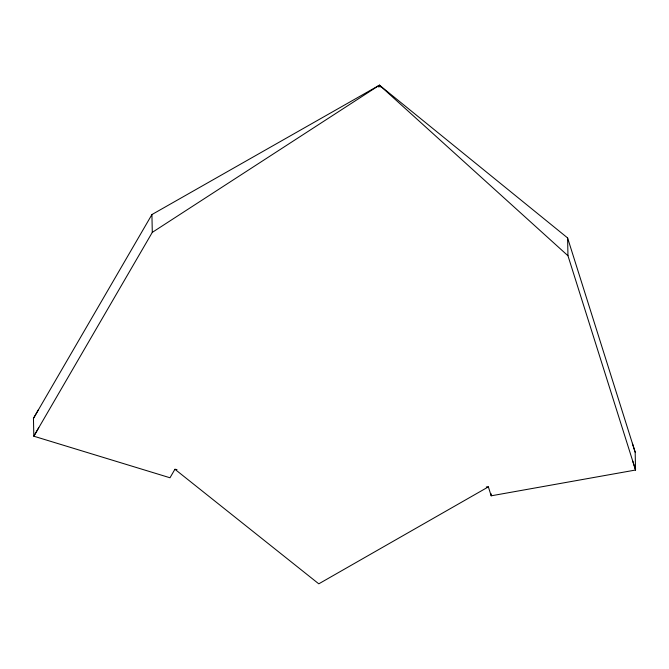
<?xml version="1.0" encoding="UTF-8"?>
<svg xmlns="http://www.w3.org/2000/svg" width="669" height="669" viewBox="0 0 669 669"><rect width="100%" height="100%" fill="white"/><g stroke="black" fill="none" stroke-linecap="round" stroke-linejoin="round"><path stroke-width="1" d="M176.984 469.588L174.927 469.262L170.001 477.766L33.826 436.213L33.45 418.384L38.376 409.88M38.752 427.7L33.826 436.213L152.289 232.377L379.465 85.172L567.596 237.921L635.174 452.202L635.55 470.031L491.18 495.813L488.37 486.873L486.296 486.965M33.45 418.384L151.922 214.557L379.465 85.172L567.964 255.742L635.55 470.031L632.749 461.092M378.403 86.97L379.465 85.172L380.067 87.171M488.37 486.873L318.779 583.828L174.927 469.262M632.372 443.263L635.174 452.202M567.596 237.921L567.964 255.742M491.138 493.764L491.18 495.813M151.922 214.557L152.289 232.377"/></g></svg>
